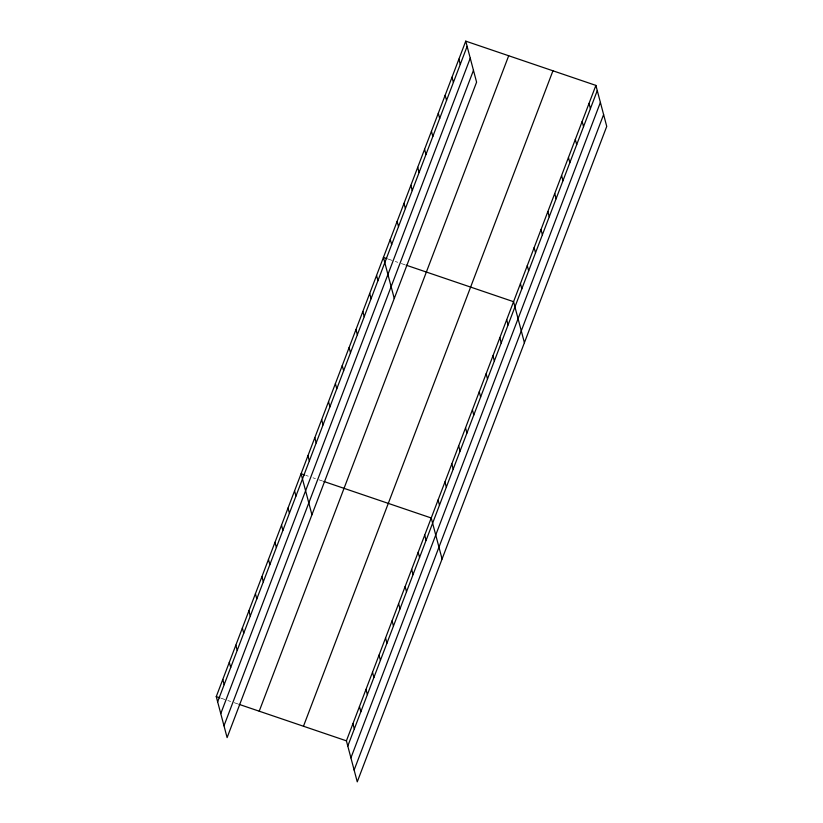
<?xml version="1.0" encoding="UTF-8"?>
<svg xmlns="http://www.w3.org/2000/svg" width="823" height="823" viewBox="0 0 823 823"><rect width="100%" height="100%" fill="white"/><g stroke="black" fill="none" stroke-linecap="round" stroke-linejoin="round"><path stroke-width="0.62" stroke-dasharray="4.12 3.09" d="M388.189 259.07L394.155 261.097M395.349 261.498L397.735 262.311M401.315 263.535L404.895 264.749M305.868 475.365L308.255 476.178M313.018 477.803L315.404 478.605M318.985 479.83L322.565 481.044M221.037 698.213L230.584 701.463M234.164 702.677L237.744 703.891"/><path stroke-width="1.23" d="M465.746 41.15L476.589 82.166L227.107 737.603L216.264 696.597L465.746 41.15L595.893 85.397L606.736 126.403L357.254 781.85L346.411 740.834L595.893 85.397M217.642 701.803L467.125 46.355M220.77 713.623L470.252 58.176M223.979 725.793L473.462 70.346M259.214 711.195L508.696 55.748M303.471 726.236L552.943 70.788M347.79 746.05L597.272 90.602M350.917 757.86L600.389 102.422M354.127 770.04L603.609 114.592M386.995 258.659L383.425 257.445L394.258 298.461M406.089 265.15L513.562 301.691L524.405 342.707M304.675 474.964L301.095 473.739L311.927 514.756M323.758 481.445L431.242 517.986L442.074 559.002M216.264 696.597L219.844 697.811M238.937 704.303L346.411 740.834M589.031 103.42L590.41 108.626M582.17 121.444L583.548 126.649M575.308 139.468L576.686 144.683M568.456 157.491L569.825 162.707M561.595 175.515L562.973 180.731M554.733 193.539L556.111 198.755M547.871 211.562L549.25 216.778M541.009 229.596L542.388 234.802M534.148 247.62L535.526 252.826M527.286 265.644L528.664 270.849M520.424 283.668L521.803 288.873M458.884 59.174L460.263 64.389M452.033 77.197L453.401 82.413M506.701 319.715L508.079 324.92M445.171 95.221L446.55 100.437M499.849 337.739L501.217 342.954M438.309 113.245L439.688 118.461M492.987 355.762L494.366 360.978M431.447 131.268L432.826 136.484M486.126 373.786L487.504 379.002M424.586 149.302L425.964 154.508M479.264 391.81L480.642 397.025M417.724 167.326L419.102 172.532M472.402 409.833L473.781 415.049M410.862 185.35L412.241 190.555M465.54 427.867L466.919 433.073M404 203.374L405.379 208.579M458.678 445.891L460.057 451.097M397.139 221.397L398.517 226.603M451.817 463.915L453.195 469.12M390.277 239.421L391.655 244.637M444.955 481.939L446.333 487.144M438.093 499.962L439.472 505.168M376.564 275.468L377.942 280.684M369.702 293.492L371.08 298.708M424.709 535.125L426.088 540.341M362.84 311.516L364.219 316.732M418.187 552.274L419.565 557.48M355.978 329.55L357.357 334.755M411.665 569.413L413.043 574.629M349.117 347.573L350.495 352.779M405.142 586.552L406.511 591.768M342.255 365.597L343.633 370.803M398.61 603.701L399.988 608.907M335.393 383.621L336.772 388.826M392.087 620.84L393.466 626.056M328.531 401.645L329.91 406.85M385.565 637.979L386.944 643.195M321.67 419.668L323.048 424.884M379.043 655.129L380.411 660.334M314.818 437.692L316.186 442.908M372.51 672.268L373.889 677.483M307.956 455.716L309.335 460.931M365.988 689.407L367.367 694.622M359.466 706.556L360.844 711.761M294.572 490.889L295.941 496.094M352.944 723.695L354.312 728.911M288.04 508.028L289.418 513.233M281.517 525.167L282.896 530.382M274.995 542.316L276.374 547.521M268.473 559.455L269.841 564.66M261.94 576.594L263.319 581.81M255.418 593.743L256.797 598.949M248.896 610.882L250.274 616.088M242.374 628.021L243.742 633.237M235.841 645.17L237.219 650.376M229.319 662.309L230.697 667.515M222.796 679.448L224.175 684.664"/></g></svg>
